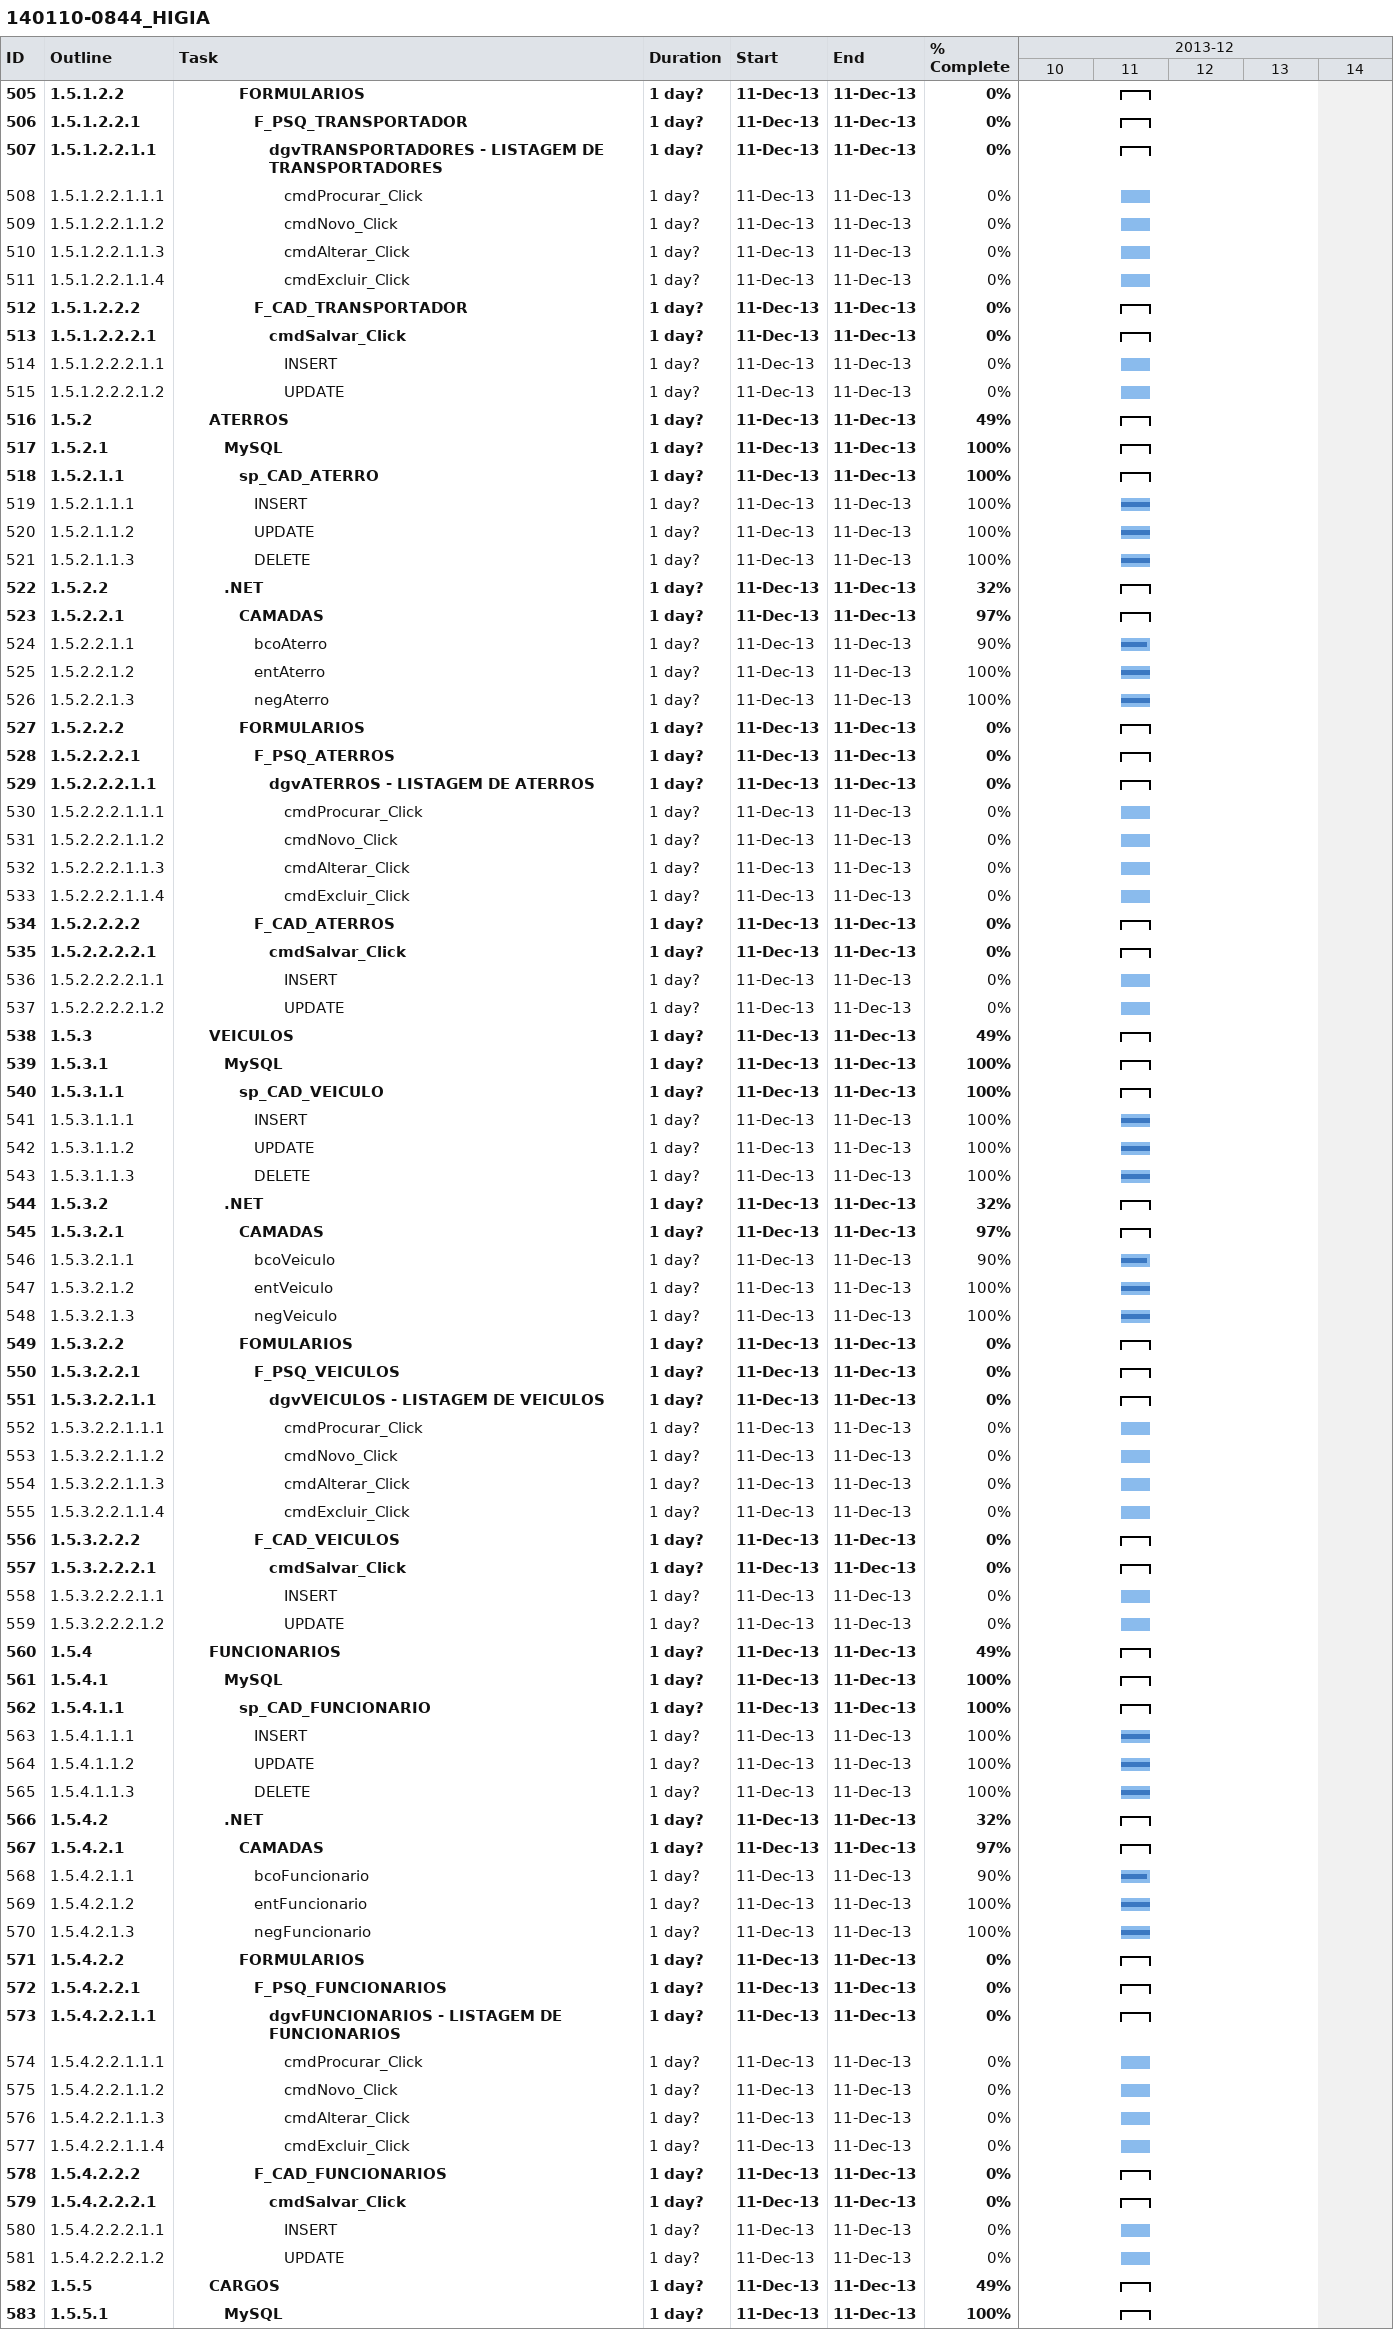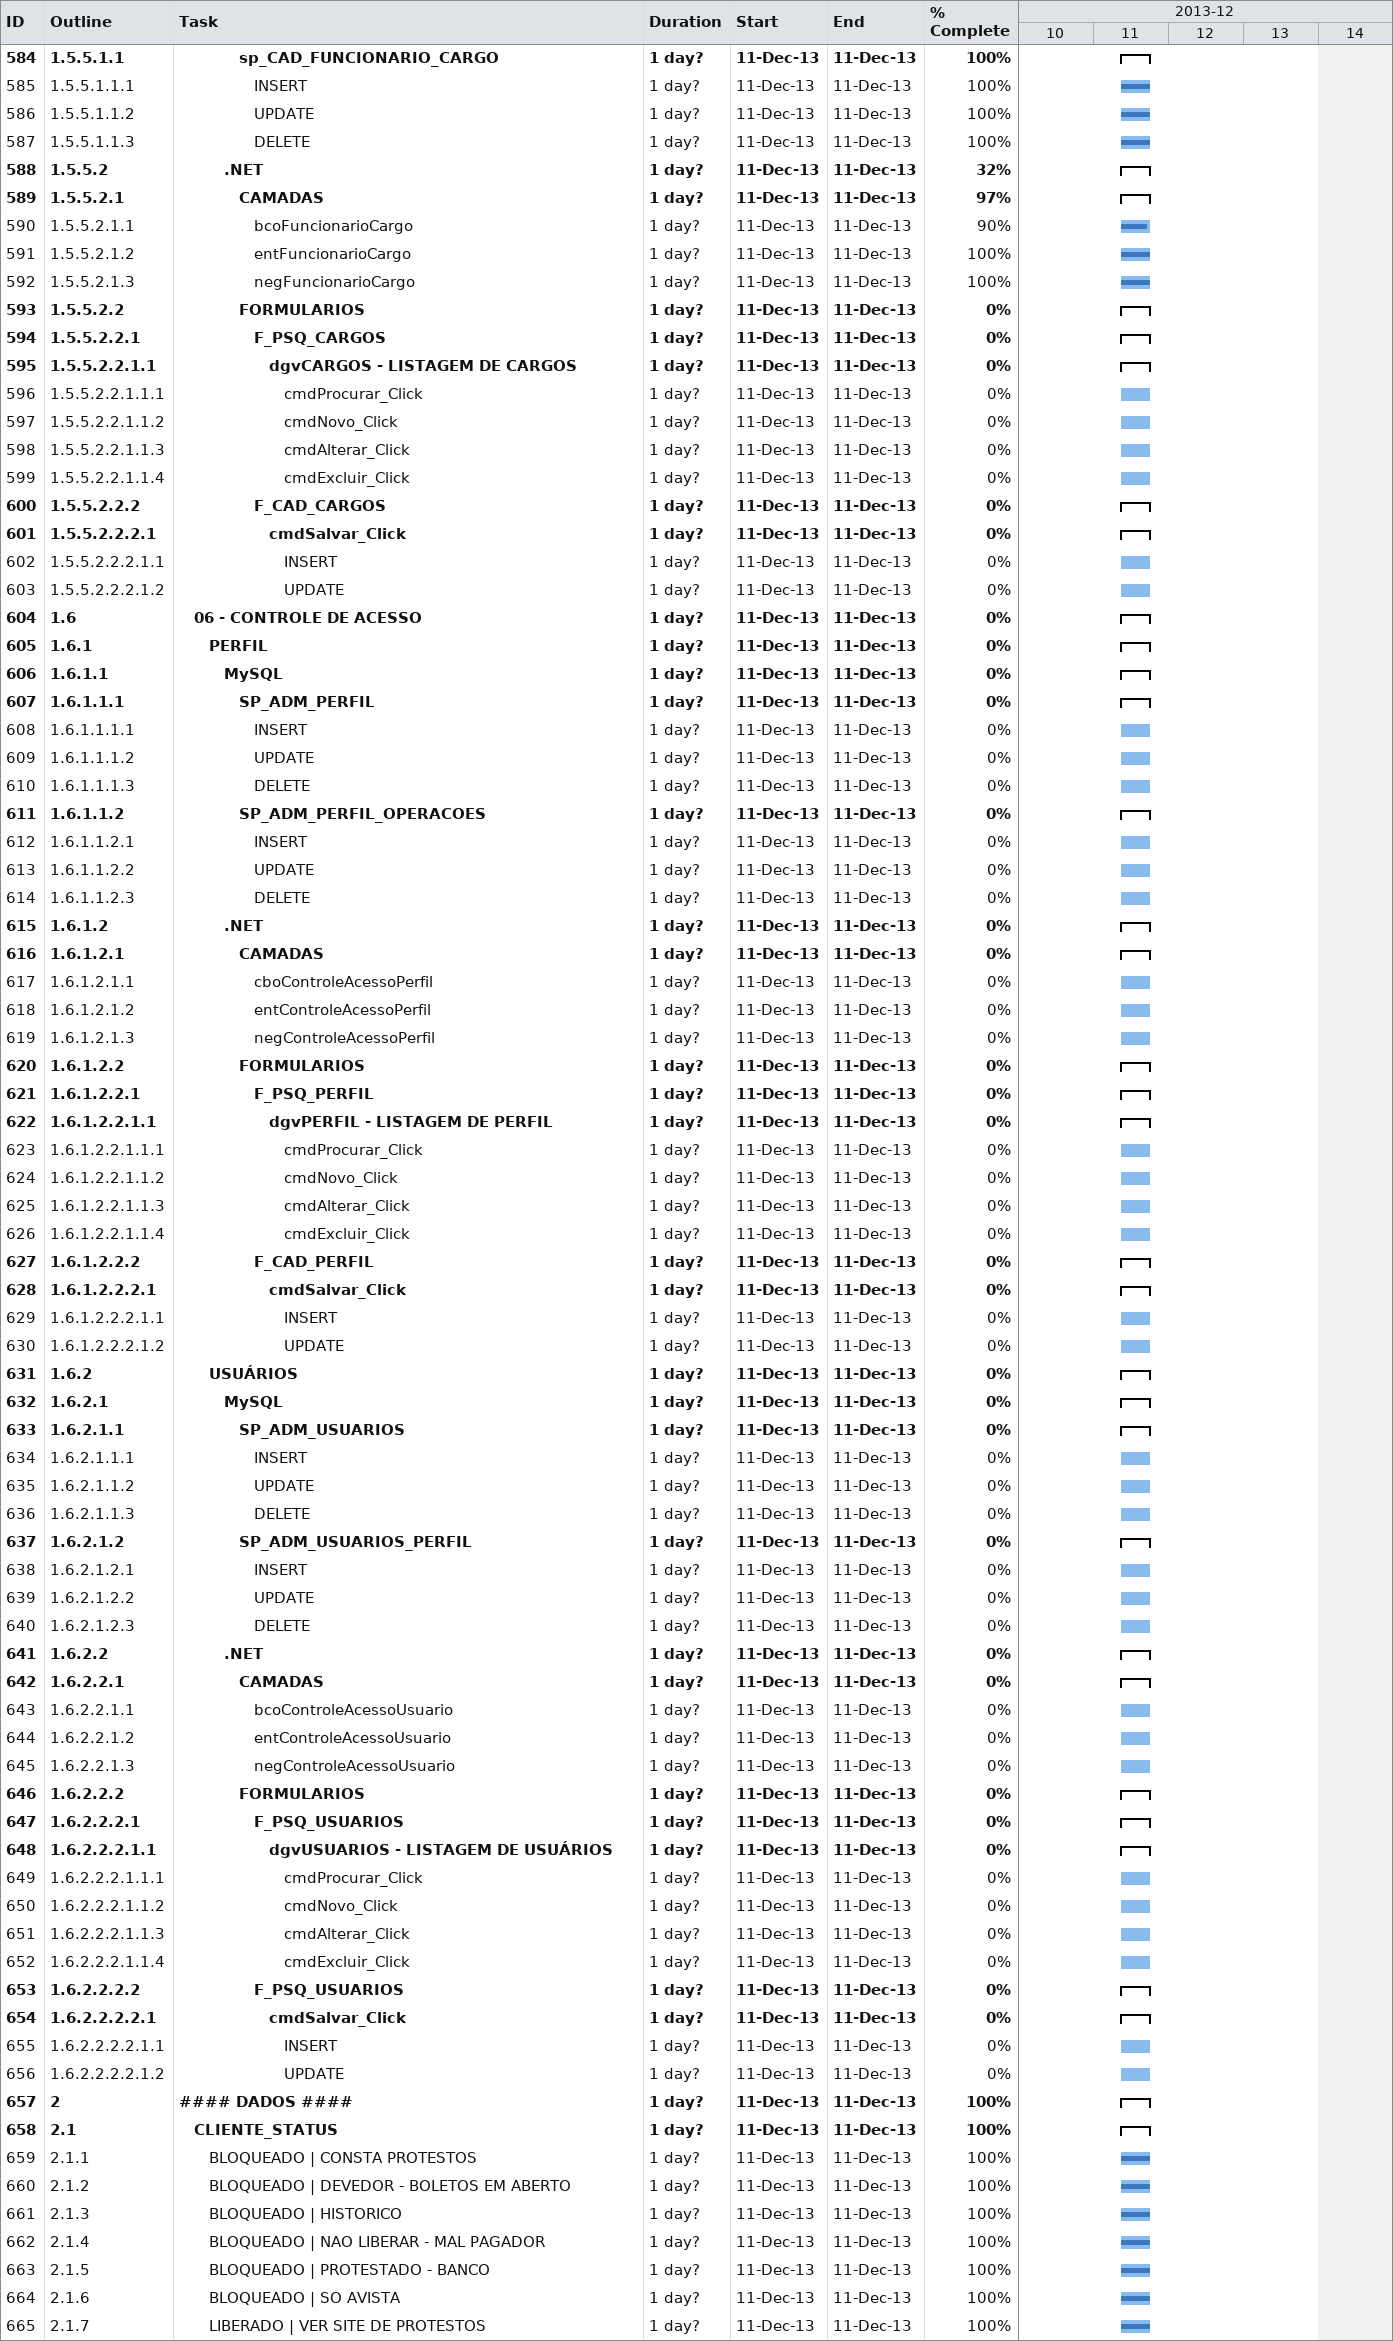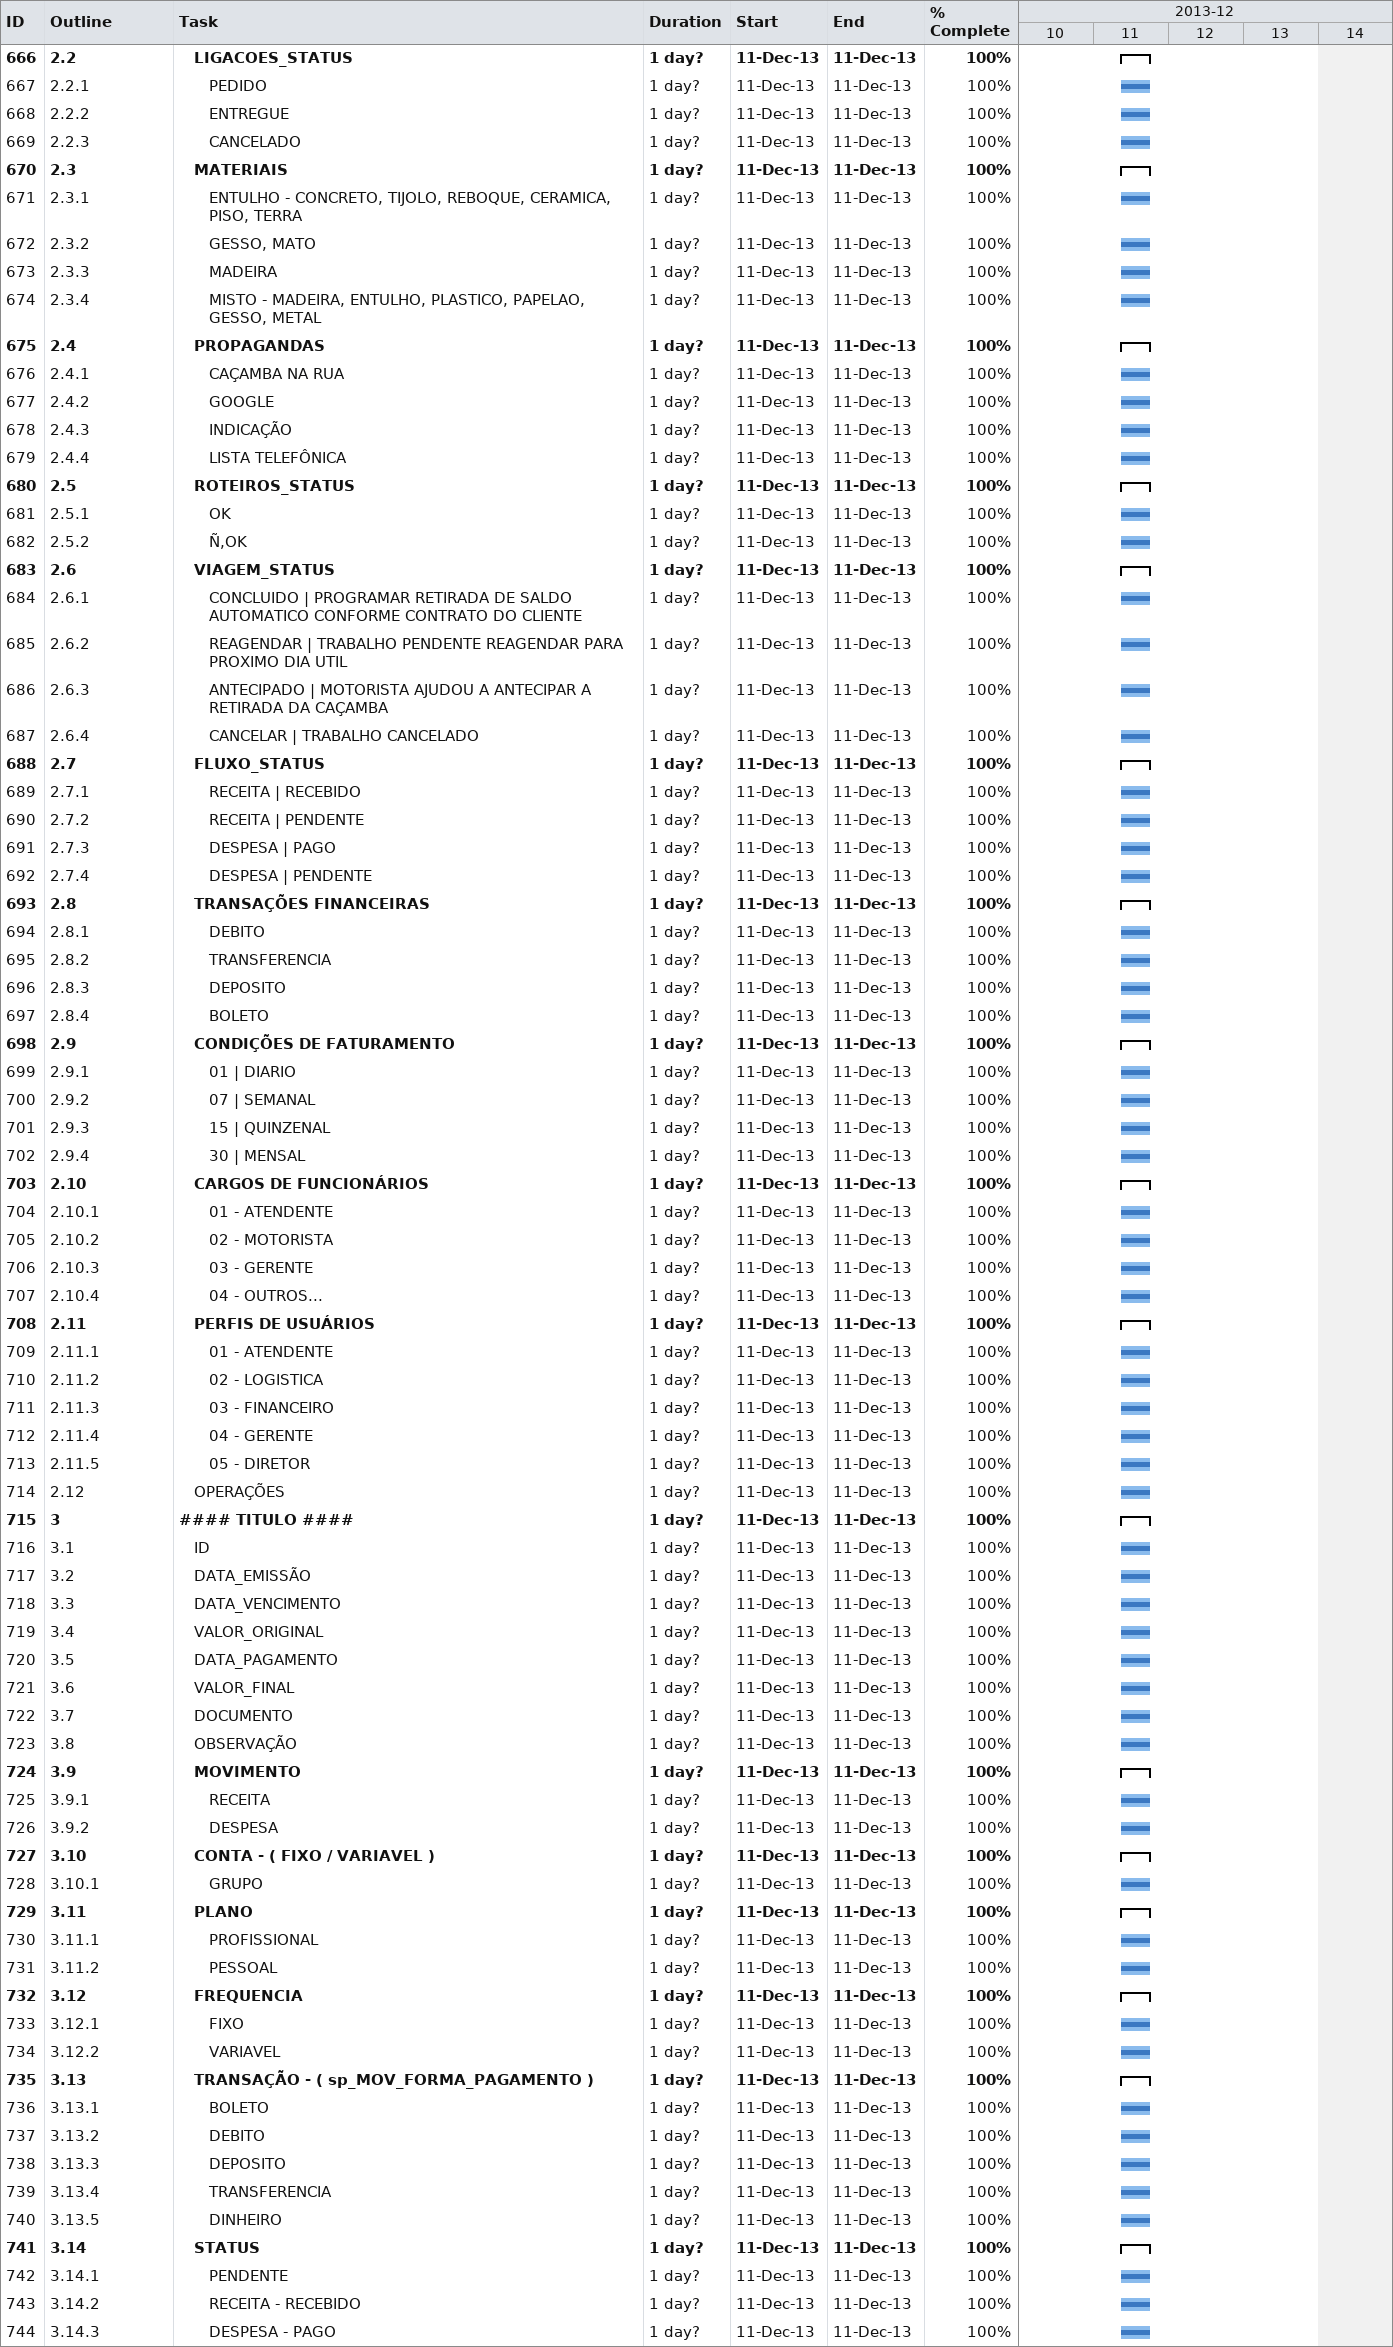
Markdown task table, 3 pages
140110-0844_HIGIA

| ID | WBS | Task | Duration | Start | Finish | % complete |
|---|---|---|---|---|---|---|
| 505 | 1.5.1.2.2 | **FORMULARIOS** | 1d? | 2013-12-11 | 2013-12-11 | 0 |
| 506 | 1.5.1.2.2.1 | **F_PSQ_TRANSPORTADOR** | 1d? | 2013-12-11 | 2013-12-11 | 0 |
| 507 | 1.5.1.2.2.1.1 | **dgvTRANSPORTADORES - LISTAGEM DE TRANSPORTADORES** | 1d? | 2013-12-11 | 2013-12-11 | 0 |
| 508 | 1.5.1.2.2.1.1.1 | cmdProcurar_Click | 1d? | 2013-12-11 | 2013-12-11 | 0 |
| 509 | 1.5.1.2.2.1.1.2 | cmdNovo_Click | 1d? | 2013-12-11 | 2013-12-11 | 0 |
| 510 | 1.5.1.2.2.1.1.3 | cmdAlterar_Click | 1d? | 2013-12-11 | 2013-12-11 | 0 |
| 511 | 1.5.1.2.2.1.1.4 | cmdExcluir_Click | 1d? | 2013-12-11 | 2013-12-11 | 0 |
| 512 | 1.5.1.2.2.2 | **F_CAD_TRANSPORTADOR** | 1d? | 2013-12-11 | 2013-12-11 | 0 |
| 513 | 1.5.1.2.2.2.1 | **cmdSalvar_Click** | 1d? | 2013-12-11 | 2013-12-11 | 0 |
| 514 | 1.5.1.2.2.2.1.1 | INSERT | 1d? | 2013-12-11 | 2013-12-11 | 0 |
| 515 | 1.5.1.2.2.2.1.2 | UPDATE | 1d? | 2013-12-11 | 2013-12-11 | 0 |
| 516 | 1.5.2 | **ATERROS** | 1d? | 2013-12-11 | 2013-12-11 | 49 |
| 517 | 1.5.2.1 | **MySQL** | 1d? | 2013-12-11 | 2013-12-11 | 100 |
| 518 | 1.5.2.1.1 | **sp_CAD_ATERRO** | 1d? | 2013-12-11 | 2013-12-11 | 100 |
| 519 | 1.5.2.1.1.1 | INSERT | 1d? | 2013-12-11 | 2013-12-11 | 100 |
| 520 | 1.5.2.1.1.2 | UPDATE | 1d? | 2013-12-11 | 2013-12-11 | 100 |
| 521 | 1.5.2.1.1.3 | DELETE | 1d? | 2013-12-11 | 2013-12-11 | 100 |
| 522 | 1.5.2.2 | **.NET** | 1d? | 2013-12-11 | 2013-12-11 | 32 |
| 523 | 1.5.2.2.1 | **CAMADAS** | 1d? | 2013-12-11 | 2013-12-11 | 97 |
| 524 | 1.5.2.2.1.1 | bcoAterro | 1d? | 2013-12-11 | 2013-12-11 | 90 |
| 525 | 1.5.2.2.1.2 | entAterro | 1d? | 2013-12-11 | 2013-12-11 | 100 |
| 526 | 1.5.2.2.1.3 | negAterro | 1d? | 2013-12-11 | 2013-12-11 | 100 |
| 527 | 1.5.2.2.2 | **FORMULARIOS** | 1d? | 2013-12-11 | 2013-12-11 | 0 |
| 528 | 1.5.2.2.2.1 | **F_PSQ_ATERROS** | 1d? | 2013-12-11 | 2013-12-11 | 0 |
| 529 | 1.5.2.2.2.1.1 | **dgvATERROS - LISTAGEM DE ATERROS** | 1d? | 2013-12-11 | 2013-12-11 | 0 |
| 530 | 1.5.2.2.2.1.1.1 | cmdProcurar_Click | 1d? | 2013-12-11 | 2013-12-11 | 0 |
| 531 | 1.5.2.2.2.1.1.2 | cmdNovo_Click | 1d? | 2013-12-11 | 2013-12-11 | 0 |
| 532 | 1.5.2.2.2.1.1.3 | cmdAlterar_Click | 1d? | 2013-12-11 | 2013-12-11 | 0 |
| 533 | 1.5.2.2.2.1.1.4 | cmdExcluir_Click | 1d? | 2013-12-11 | 2013-12-11 | 0 |
| 534 | 1.5.2.2.2.2 | **F_CAD_ATERROS** | 1d? | 2013-12-11 | 2013-12-11 | 0 |
| 535 | 1.5.2.2.2.2.1 | **cmdSalvar_Click** | 1d? | 2013-12-11 | 2013-12-11 | 0 |
| 536 | 1.5.2.2.2.2.1.1 | INSERT | 1d? | 2013-12-11 | 2013-12-11 | 0 |
| 537 | 1.5.2.2.2.2.1.2 | UPDATE | 1d? | 2013-12-11 | 2013-12-11 | 0 |
| 538 | 1.5.3 | **VEICULOS** | 1d? | 2013-12-11 | 2013-12-11 | 49 |
| 539 | 1.5.3.1 | **MySQL** | 1d? | 2013-12-11 | 2013-12-11 | 100 |
| 540 | 1.5.3.1.1 | **sp_CAD_VEICULO** | 1d? | 2013-12-11 | 2013-12-11 | 100 |
| 541 | 1.5.3.1.1.1 | INSERT | 1d? | 2013-12-11 | 2013-12-11 | 100 |
| 542 | 1.5.3.1.1.2 | UPDATE | 1d? | 2013-12-11 | 2013-12-11 | 100 |
| 543 | 1.5.3.1.1.3 | DELETE | 1d? | 2013-12-11 | 2013-12-11 | 100 |
| 544 | 1.5.3.2 | **.NET** | 1d? | 2013-12-11 | 2013-12-11 | 32 |
| 545 | 1.5.3.2.1 | **CAMADAS** | 1d? | 2013-12-11 | 2013-12-11 | 97 |
| 546 | 1.5.3.2.1.1 | bcoVeiculo | 1d? | 2013-12-11 | 2013-12-11 | 90 |
| 547 | 1.5.3.2.1.2 | entVeiculo | 1d? | 2013-12-11 | 2013-12-11 | 100 |
| 548 | 1.5.3.2.1.3 | negVeiculo | 1d? | 2013-12-11 | 2013-12-11 | 100 |
| 549 | 1.5.3.2.2 | **FOMULARIOS** | 1d? | 2013-12-11 | 2013-12-11 | 0 |
| 550 | 1.5.3.2.2.1 | **F_PSQ_VEICULOS** | 1d? | 2013-12-11 | 2013-12-11 | 0 |
| 551 | 1.5.3.2.2.1.1 | **dgvVEICULOS - LISTAGEM DE VEICULOS** | 1d? | 2013-12-11 | 2013-12-11 | 0 |
| 552 | 1.5.3.2.2.1.1.1 | cmdProcurar_Click | 1d? | 2013-12-11 | 2013-12-11 | 0 |
| 553 | 1.5.3.2.2.1.1.2 | cmdNovo_Click | 1d? | 2013-12-11 | 2013-12-11 | 0 |
| 554 | 1.5.3.2.2.1.1.3 | cmdAlterar_Click | 1d? | 2013-12-11 | 2013-12-11 | 0 |
| 555 | 1.5.3.2.2.1.1.4 | cmdExcluir_Click | 1d? | 2013-12-11 | 2013-12-11 | 0 |
| 556 | 1.5.3.2.2.2 | **F_CAD_VEICULOS** | 1d? | 2013-12-11 | 2013-12-11 | 0 |
| 557 | 1.5.3.2.2.2.1 | **cmdSalvar_Click** | 1d? | 2013-12-11 | 2013-12-11 | 0 |
| 558 | 1.5.3.2.2.2.1.1 | INSERT | 1d? | 2013-12-11 | 2013-12-11 | 0 |
| 559 | 1.5.3.2.2.2.1.2 | UPDATE | 1d? | 2013-12-11 | 2013-12-11 | 0 |
| 560 | 1.5.4 | **FUNCIONARIOS** | 1d? | 2013-12-11 | 2013-12-11 | 49 |
| 561 | 1.5.4.1 | **MySQL** | 1d? | 2013-12-11 | 2013-12-11 | 100 |
| 562 | 1.5.4.1.1 | **sp_CAD_FUNCIONARIO** | 1d? | 2013-12-11 | 2013-12-11 | 100 |
| 563 | 1.5.4.1.1.1 | INSERT | 1d? | 2013-12-11 | 2013-12-11 | 100 |
| 564 | 1.5.4.1.1.2 | UPDATE | 1d? | 2013-12-11 | 2013-12-11 | 100 |
| 565 | 1.5.4.1.1.3 | DELETE | 1d? | 2013-12-11 | 2013-12-11 | 100 |
| 566 | 1.5.4.2 | **.NET** | 1d? | 2013-12-11 | 2013-12-11 | 32 |
| 567 | 1.5.4.2.1 | **CAMADAS** | 1d? | 2013-12-11 | 2013-12-11 | 97 |
| 568 | 1.5.4.2.1.1 | bcoFuncionario | 1d? | 2013-12-11 | 2013-12-11 | 90 |
| 569 | 1.5.4.2.1.2 | entFuncionario | 1d? | 2013-12-11 | 2013-12-11 | 100 |
| 570 | 1.5.4.2.1.3 | negFuncionario | 1d? | 2013-12-11 | 2013-12-11 | 100 |
| 571 | 1.5.4.2.2 | **FORMULARIOS** | 1d? | 2013-12-11 | 2013-12-11 | 0 |
| 572 | 1.5.4.2.2.1 | **F_PSQ_FUNCIONARIOS** | 1d? | 2013-12-11 | 2013-12-11 | 0 |
| 573 | 1.5.4.2.2.1.1 | **dgvFUNCIONARIOS - LISTAGEM DE FUNCIONARIOS** | 1d? | 2013-12-11 | 2013-12-11 | 0 |
| 574 | 1.5.4.2.2.1.1.1 | cmdProcurar_Click | 1d? | 2013-12-11 | 2013-12-11 | 0 |
| 575 | 1.5.4.2.2.1.1.2 | cmdNovo_Click | 1d? | 2013-12-11 | 2013-12-11 | 0 |
| 576 | 1.5.4.2.2.1.1.3 | cmdAlterar_Click | 1d? | 2013-12-11 | 2013-12-11 | 0 |
| 577 | 1.5.4.2.2.1.1.4 | cmdExcluir_Click | 1d? | 2013-12-11 | 2013-12-11 | 0 |
| 578 | 1.5.4.2.2.2 | **F_CAD_FUNCIONARIOS** | 1d? | 2013-12-11 | 2013-12-11 | 0 |
| 579 | 1.5.4.2.2.2.1 | **cmdSalvar_Click** | 1d? | 2013-12-11 | 2013-12-11 | 0 |
| 580 | 1.5.4.2.2.2.1.1 | INSERT | 1d? | 2013-12-11 | 2013-12-11 | 0 |
| 581 | 1.5.4.2.2.2.1.2 | UPDATE | 1d? | 2013-12-11 | 2013-12-11 | 0 |
| 582 | 1.5.5 | **CARGOS** | 1d? | 2013-12-11 | 2013-12-11 | 49 |
| 583 | 1.5.5.1 | **MySQL** | 1d? | 2013-12-11 | 2013-12-11 | 100 |
| 584 | 1.5.5.1.1 | **sp_CAD_FUNCIONARIO_CARGO** | 1d? | 2013-12-11 | 2013-12-11 | 100 |
| 585 | 1.5.5.1.1.1 | INSERT | 1d? | 2013-12-11 | 2013-12-11 | 100 |
| 586 | 1.5.5.1.1.2 | UPDATE | 1d? | 2013-12-11 | 2013-12-11 | 100 |
| 587 | 1.5.5.1.1.3 | DELETE | 1d? | 2013-12-11 | 2013-12-11 | 100 |
| 588 | 1.5.5.2 | **.NET** | 1d? | 2013-12-11 | 2013-12-11 | 32 |
| 589 | 1.5.5.2.1 | **CAMADAS** | 1d? | 2013-12-11 | 2013-12-11 | 97 |
| 590 | 1.5.5.2.1.1 | bcoFuncionarioCargo | 1d? | 2013-12-11 | 2013-12-11 | 90 |
| 591 | 1.5.5.2.1.2 | entFuncionarioCargo | 1d? | 2013-12-11 | 2013-12-11 | 100 |
| 592 | 1.5.5.2.1.3 | negFuncionarioCargo | 1d? | 2013-12-11 | 2013-12-11 | 100 |
| 593 | 1.5.5.2.2 | **FORMULARIOS** | 1d? | 2013-12-11 | 2013-12-11 | 0 |
| 594 | 1.5.5.2.2.1 | **F_PSQ_CARGOS** | 1d? | 2013-12-11 | 2013-12-11 | 0 |
| 595 | 1.5.5.2.2.1.1 | **dgvCARGOS - LISTAGEM DE CARGOS** | 1d? | 2013-12-11 | 2013-12-11 | 0 |
| 596 | 1.5.5.2.2.1.1.1 | cmdProcurar_Click | 1d? | 2013-12-11 | 2013-12-11 | 0 |
| 597 | 1.5.5.2.2.1.1.2 | cmdNovo_Click | 1d? | 2013-12-11 | 2013-12-11 | 0 |
| 598 | 1.5.5.2.2.1.1.3 | cmdAlterar_Click | 1d? | 2013-12-11 | 2013-12-11 | 0 |
| 599 | 1.5.5.2.2.1.1.4 | cmdExcluir_Click | 1d? | 2013-12-11 | 2013-12-11 | 0 |
| 600 | 1.5.5.2.2.2 | **F_CAD_CARGOS** | 1d? | 2013-12-11 | 2013-12-11 | 0 |
| 601 | 1.5.5.2.2.2.1 | **cmdSalvar_Click** | 1d? | 2013-12-11 | 2013-12-11 | 0 |
| 602 | 1.5.5.2.2.2.1.1 | INSERT | 1d? | 2013-12-11 | 2013-12-11 | 0 |
| 603 | 1.5.5.2.2.2.1.2 | UPDATE | 1d? | 2013-12-11 | 2013-12-11 | 0 |
| 604 | 1.6 | **06 - CONTROLE DE ACESSO** | 1d? | 2013-12-11 | 2013-12-11 | 0 |
| 605 | 1.6.1 | **PERFIL** | 1d? | 2013-12-11 | 2013-12-11 | 0 |
| 606 | 1.6.1.1 | **MySQL** | 1d? | 2013-12-11 | 2013-12-11 | 0 |
| 607 | 1.6.1.1.1 | **SP_ADM_PERFIL** | 1d? | 2013-12-11 | 2013-12-11 | 0 |
| 608 | 1.6.1.1.1.1 | INSERT | 1d? | 2013-12-11 | 2013-12-11 | 0 |
| 609 | 1.6.1.1.1.2 | UPDATE | 1d? | 2013-12-11 | 2013-12-11 | 0 |
| 610 | 1.6.1.1.1.3 | DELETE | 1d? | 2013-12-11 | 2013-12-11 | 0 |
| 611 | 1.6.1.1.2 | **SP_ADM_PERFIL_OPERACOES** | 1d? | 2013-12-11 | 2013-12-11 | 0 |
| 612 | 1.6.1.1.2.1 | INSERT | 1d? | 2013-12-11 | 2013-12-11 | 0 |
| 613 | 1.6.1.1.2.2 | UPDATE | 1d? | 2013-12-11 | 2013-12-11 | 0 |
| 614 | 1.6.1.1.2.3 | DELETE | 1d? | 2013-12-11 | 2013-12-11 | 0 |
| 615 | 1.6.1.2 | **.NET** | 1d? | 2013-12-11 | 2013-12-11 | 0 |
| 616 | 1.6.1.2.1 | **CAMADAS** | 1d? | 2013-12-11 | 2013-12-11 | 0 |
| 617 | 1.6.1.2.1.1 | cboControleAcessoPerfil | 1d? | 2013-12-11 | 2013-12-11 | 0 |
| 618 | 1.6.1.2.1.2 | entControleAcessoPerfil | 1d? | 2013-12-11 | 2013-12-11 | 0 |
| 619 | 1.6.1.2.1.3 | negControleAcessoPerfil | 1d? | 2013-12-11 | 2013-12-11 | 0 |
| 620 | 1.6.1.2.2 | **FORMULARIOS** | 1d? | 2013-12-11 | 2013-12-11 | 0 |
| 621 | 1.6.1.2.2.1 | **F_PSQ_PERFIL** | 1d? | 2013-12-11 | 2013-12-11 | 0 |
| 622 | 1.6.1.2.2.1.1 | **dgvPERFIL - LISTAGEM DE PERFIL** | 1d? | 2013-12-11 | 2013-12-11 | 0 |
| 623 | 1.6.1.2.2.1.1.1 | cmdProcurar_Click | 1d? | 2013-12-11 | 2013-12-11 | 0 |
| 624 | 1.6.1.2.2.1.1.2 | cmdNovo_Click | 1d? | 2013-12-11 | 2013-12-11 | 0 |
| 625 | 1.6.1.2.2.1.1.3 | cmdAlterar_Click | 1d? | 2013-12-11 | 2013-12-11 | 0 |
| 626 | 1.6.1.2.2.1.1.4 | cmdExcluir_Click | 1d? | 2013-12-11 | 2013-12-11 | 0 |
| 627 | 1.6.1.2.2.2 | **F_CAD_PERFIL** | 1d? | 2013-12-11 | 2013-12-11 | 0 |
| 628 | 1.6.1.2.2.2.1 | **cmdSalvar_Click** | 1d? | 2013-12-11 | 2013-12-11 | 0 |
| 629 | 1.6.1.2.2.2.1.1 | INSERT | 1d? | 2013-12-11 | 2013-12-11 | 0 |
| 630 | 1.6.1.2.2.2.1.2 | UPDATE | 1d? | 2013-12-11 | 2013-12-11 | 0 |
| 631 | 1.6.2 | **USUÁRIOS** | 1d? | 2013-12-11 | 2013-12-11 | 0 |
| 632 | 1.6.2.1 | **MySQL** | 1d? | 2013-12-11 | 2013-12-11 | 0 |
| 633 | 1.6.2.1.1 | **SP_ADM_USUARIOS** | 1d? | 2013-12-11 | 2013-12-11 | 0 |
| 634 | 1.6.2.1.1.1 | INSERT | 1d? | 2013-12-11 | 2013-12-11 | 0 |
| 635 | 1.6.2.1.1.2 | UPDATE | 1d? | 2013-12-11 | 2013-12-11 | 0 |
| 636 | 1.6.2.1.1.3 | DELETE | 1d? | 2013-12-11 | 2013-12-11 | 0 |
| 637 | 1.6.2.1.2 | **SP_ADM_USUARIOS_PERFIL** | 1d? | 2013-12-11 | 2013-12-11 | 0 |
| 638 | 1.6.2.1.2.1 | INSERT | 1d? | 2013-12-11 | 2013-12-11 | 0 |
| 639 | 1.6.2.1.2.2 | UPDATE | 1d? | 2013-12-11 | 2013-12-11 | 0 |
| 640 | 1.6.2.1.2.3 | DELETE | 1d? | 2013-12-11 | 2013-12-11 | 0 |
| 641 | 1.6.2.2 | **.NET** | 1d? | 2013-12-11 | 2013-12-11 | 0 |
| 642 | 1.6.2.2.1 | **CAMADAS** | 1d? | 2013-12-11 | 2013-12-11 | 0 |
| 643 | 1.6.2.2.1.1 | bcoControleAcessoUsuario | 1d? | 2013-12-11 | 2013-12-11 | 0 |
| 644 | 1.6.2.2.1.2 | entControleAcessoUsuario | 1d? | 2013-12-11 | 2013-12-11 | 0 |
| 645 | 1.6.2.2.1.3 | negControleAcessoUsuario | 1d? | 2013-12-11 | 2013-12-11 | 0 |
| 646 | 1.6.2.2.2 | **FORMULARIOS** | 1d? | 2013-12-11 | 2013-12-11 | 0 |
| 647 | 1.6.2.2.2.1 | **F_PSQ_USUARIOS** | 1d? | 2013-12-11 | 2013-12-11 | 0 |
| 648 | 1.6.2.2.2.1.1 | **dgvUSUARIOS - LISTAGEM DE USUÁRIOS** | 1d? | 2013-12-11 | 2013-12-11 | 0 |
| 649 | 1.6.2.2.2.1.1.1 | cmdProcurar_Click | 1d? | 2013-12-11 | 2013-12-11 | 0 |
| 650 | 1.6.2.2.2.1.1.2 | cmdNovo_Click | 1d? | 2013-12-11 | 2013-12-11 | 0 |
| 651 | 1.6.2.2.2.1.1.3 | cmdAlterar_Click | 1d? | 2013-12-11 | 2013-12-11 | 0 |
| 652 | 1.6.2.2.2.1.1.4 | cmdExcluir_Click | 1d? | 2013-12-11 | 2013-12-11 | 0 |
| 653 | 1.6.2.2.2.2 | **F_PSQ_USUARIOS** | 1d? | 2013-12-11 | 2013-12-11 | 0 |
| 654 | 1.6.2.2.2.2.1 | **cmdSalvar_Click** | 1d? | 2013-12-11 | 2013-12-11 | 0 |
| 655 | 1.6.2.2.2.2.1.1 | INSERT | 1d? | 2013-12-11 | 2013-12-11 | 0 |
| 656 | 1.6.2.2.2.2.1.2 | UPDATE | 1d? | 2013-12-11 | 2013-12-11 | 0 |
| 657 | 2 | **#### DADOS ####** | 1d? | 2013-12-11 | 2013-12-11 | 100 |
| 658 | 2.1 | **CLIENTE_STATUS** | 1d? | 2013-12-11 | 2013-12-11 | 100 |
| 659 | 2.1.1 | BLOQUEADO \| CONSTA PROTESTOS | 1d? | 2013-12-11 | 2013-12-11 | 100 |
| 660 | 2.1.2 | BLOQUEADO \| DEVEDOR - BOLETOS EM ABERTO | 1d? | 2013-12-11 | 2013-12-11 | 100 |
| 661 | 2.1.3 | BLOQUEADO \| HISTORICO | 1d? | 2013-12-11 | 2013-12-11 | 100 |
| 662 | 2.1.4 | BLOQUEADO \| NAO LIBERAR - MAL PAGADOR | 1d? | 2013-12-11 | 2013-12-11 | 100 |
| 663 | 2.1.5 | BLOQUEADO \| PROTESTADO - BANCO | 1d? | 2013-12-11 | 2013-12-11 | 100 |
| 664 | 2.1.6 | BLOQUEADO \| SO AVISTA | 1d? | 2013-12-11 | 2013-12-11 | 100 |
| 665 | 2.1.7 | LIBERADO \| VER SITE DE PROTESTOS | 1d? | 2013-12-11 | 2013-12-11 | 100 |
| 666 | 2.2 | **LIGACOES_STATUS** | 1d? | 2013-12-11 | 2013-12-11 | 100 |
| 667 | 2.2.1 | PEDIDO | 1d? | 2013-12-11 | 2013-12-11 | 100 |
| 668 | 2.2.2 | ENTREGUE | 1d? | 2013-12-11 | 2013-12-11 | 100 |
| 669 | 2.2.3 | CANCELADO | 1d? | 2013-12-11 | 2013-12-11 | 100 |
| 670 | 2.3 | **MATERIAIS** | 1d? | 2013-12-11 | 2013-12-11 | 100 |
| 671 | 2.3.1 | ENTULHO - CONCRETO, TIJOLO, REBOQUE, CERAMICA, PISO, TERRA | 1d? | 2013-12-11 | 2013-12-11 | 100 |
| 672 | 2.3.2 | GESSO, MATO | 1d? | 2013-12-11 | 2013-12-11 | 100 |
| 673 | 2.3.3 | MADEIRA | 1d? | 2013-12-11 | 2013-12-11 | 100 |
| 674 | 2.3.4 | MISTO - MADEIRA, ENTULHO, PLASTICO, PAPELAO, GESSO, METAL | 1d? | 2013-12-11 | 2013-12-11 | 100 |
| 675 | 2.4 | **PROPAGANDAS** | 1d? | 2013-12-11 | 2013-12-11 | 100 |
| 676 | 2.4.1 | CAÇAMBA NA RUA | 1d? | 2013-12-11 | 2013-12-11 | 100 |
| 677 | 2.4.2 | GOOGLE | 1d? | 2013-12-11 | 2013-12-11 | 100 |
| 678 | 2.4.3 | INDICAÇÃO | 1d? | 2013-12-11 | 2013-12-11 | 100 |
| 679 | 2.4.4 | LISTA TELEFÔNICA | 1d? | 2013-12-11 | 2013-12-11 | 100 |
| 680 | 2.5 | **ROTEIROS_STATUS** | 1d? | 2013-12-11 | 2013-12-11 | 100 |
| 681 | 2.5.1 | OK | 1d? | 2013-12-11 | 2013-12-11 | 100 |
| 682 | 2.5.2 | Ñ,OK | 1d? | 2013-12-11 | 2013-12-11 | 100 |
| 683 | 2.6 | **VIAGEM_STATUS** | 1d? | 2013-12-11 | 2013-12-11 | 100 |
| 684 | 2.6.1 | CONCLUIDO \| PROGRAMAR RETIRADA DE SALDO AUTOMATICO CONFORME CONTRATO DO CLIENTE | 1d? | 2013-12-11 | 2013-12-11 | 100 |
| 685 | 2.6.2 | REAGENDAR \| TRABALHO PENDENTE REAGENDAR PARA PROXIMO DIA UTIL | 1d? | 2013-12-11 | 2013-12-11 | 100 |
| 686 | 2.6.3 | ANTECIPADO \| MOTORISTA AJUDOU A ANTECIPAR A RETIRADA DA CAÇAMBA | 1d? | 2013-12-11 | 2013-12-11 | 100 |
| 687 | 2.6.4 | CANCELAR \| TRABALHO CANCELADO | 1d? | 2013-12-11 | 2013-12-11 | 100 |
| 688 | 2.7 | **FLUXO_STATUS** | 1d? | 2013-12-11 | 2013-12-11 | 100 |
| 689 | 2.7.1 | RECEITA \| RECEBIDO | 1d? | 2013-12-11 | 2013-12-11 | 100 |
| 690 | 2.7.2 | RECEITA \| PENDENTE | 1d? | 2013-12-11 | 2013-12-11 | 100 |
| 691 | 2.7.3 | DESPESA \| PAGO | 1d? | 2013-12-11 | 2013-12-11 | 100 |
| 692 | 2.7.4 | DESPESA \| PENDENTE | 1d? | 2013-12-11 | 2013-12-11 | 100 |
| 693 | 2.8 | **TRANSAÇÕES FINANCEIRAS** | 1d? | 2013-12-11 | 2013-12-11 | 100 |
| 694 | 2.8.1 | DEBITO | 1d? | 2013-12-11 | 2013-12-11 | 100 |
| 695 | 2.8.2 | TRANSFERENCIA | 1d? | 2013-12-11 | 2013-12-11 | 100 |
| 696 | 2.8.3 | DEPOSITO | 1d? | 2013-12-11 | 2013-12-11 | 100 |
| 697 | 2.8.4 | BOLETO | 1d? | 2013-12-11 | 2013-12-11 | 100 |
| 698 | 2.9 | **CONDIÇÕES DE FATURAMENTO** | 1d? | 2013-12-11 | 2013-12-11 | 100 |
| 699 | 2.9.1 | 01 \| DIARIO | 1d? | 2013-12-11 | 2013-12-11 | 100 |
| 700 | 2.9.2 | 07 \| SEMANAL | 1d? | 2013-12-11 | 2013-12-11 | 100 |
| 701 | 2.9.3 | 15 \| QUINZENAL | 1d? | 2013-12-11 | 2013-12-11 | 100 |
| 702 | 2.9.4 | 30 \| MENSAL | 1d? | 2013-12-11 | 2013-12-11 | 100 |
| 703 | 2.10 | **CARGOS DE FUNCIONÁRIOS** | 1d? | 2013-12-11 | 2013-12-11 | 100 |
| 704 | 2.10.1 | 01 - ATENDENTE | 1d? | 2013-12-11 | 2013-12-11 | 100 |
| 705 | 2.10.2 | 02 - MOTORISTA | 1d? | 2013-12-11 | 2013-12-11 | 100 |
| 706 | 2.10.3 | 03 - GERENTE | 1d? | 2013-12-11 | 2013-12-11 | 100 |
| 707 | 2.10.4 | 04 - OUTROS... | 1d? | 2013-12-11 | 2013-12-11 | 100 |
| 708 | 2.11 | **PERFIS DE USUÁRIOS** | 1d? | 2013-12-11 | 2013-12-11 | 100 |
| 709 | 2.11.1 | 01 - ATENDENTE | 1d? | 2013-12-11 | 2013-12-11 | 100 |
| 710 | 2.11.2 | 02 - LOGISTICA | 1d? | 2013-12-11 | 2013-12-11 | 100 |
| 711 | 2.11.3 | 03 - FINANCEIRO | 1d? | 2013-12-11 | 2013-12-11 | 100 |
| 712 | 2.11.4 | 04 - GERENTE | 1d? | 2013-12-11 | 2013-12-11 | 100 |
| 713 | 2.11.5 | 05 - DIRETOR | 1d? | 2013-12-11 | 2013-12-11 | 100 |
| 714 | 2.12 | OPERAÇÕES | 1d? | 2013-12-11 | 2013-12-11 | 100 |
| 715 | 3 | **#### TITULO ####** | 1d? | 2013-12-11 | 2013-12-11 | 100 |
| 716 | 3.1 | ID | 1d? | 2013-12-11 | 2013-12-11 | 100 |
| 717 | 3.2 | DATA_EMISSÃO | 1d? | 2013-12-11 | 2013-12-11 | 100 |
| 718 | 3.3 | DATA_VENCIMENTO | 1d? | 2013-12-11 | 2013-12-11 | 100 |
| 719 | 3.4 | VALOR_ORIGINAL | 1d? | 2013-12-11 | 2013-12-11 | 100 |
| 720 | 3.5 | DATA_PAGAMENTO | 1d? | 2013-12-11 | 2013-12-11 | 100 |
| 721 | 3.6 | VALOR_FINAL | 1d? | 2013-12-11 | 2013-12-11 | 100 |
| 722 | 3.7 | DOCUMENTO | 1d? | 2013-12-11 | 2013-12-11 | 100 |
| 723 | 3.8 | OBSERVAÇÃO | 1d? | 2013-12-11 | 2013-12-11 | 100 |
| 724 | 3.9 | **MOVIMENTO** | 1d? | 2013-12-11 | 2013-12-11 | 100 |
| 725 | 3.9.1 | RECEITA | 1d? | 2013-12-11 | 2013-12-11 | 100 |
| 726 | 3.9.2 | DESPESA | 1d? | 2013-12-11 | 2013-12-11 | 100 |
| 727 | 3.10 | **CONTA - ( FIXO / VARIAVEL )** | 1d? | 2013-12-11 | 2013-12-11 | 100 |
| 728 | 3.10.1 | GRUPO | 1d? | 2013-12-11 | 2013-12-11 | 100 |
| 729 | 3.11 | **PLANO** | 1d? | 2013-12-11 | 2013-12-11 | 100 |
| 730 | 3.11.1 | PROFISSIONAL | 1d? | 2013-12-11 | 2013-12-11 | 100 |
| 731 | 3.11.2 | PESSOAL | 1d? | 2013-12-11 | 2013-12-11 | 100 |
| 732 | 3.12 | **FREQUENCIA** | 1d? | 2013-12-11 | 2013-12-11 | 100 |
| 733 | 3.12.1 | FIXO | 1d? | 2013-12-11 | 2013-12-11 | 100 |
| 734 | 3.12.2 | VARIAVEL | 1d? | 2013-12-11 | 2013-12-11 | 100 |
| 735 | 3.13 | **TRANSAÇÃO - ( sp_MOV_FORMA_PAGAMENTO )** | 1d? | 2013-12-11 | 2013-12-11 | 100 |
| 736 | 3.13.1 | BOLETO | 1d? | 2013-12-11 | 2013-12-11 | 100 |
| 737 | 3.13.2 | DEBITO | 1d? | 2013-12-11 | 2013-12-11 | 100 |
| 738 | 3.13.3 | DEPOSITO | 1d? | 2013-12-11 | 2013-12-11 | 100 |
| 739 | 3.13.4 | TRANSFERENCIA | 1d? | 2013-12-11 | 2013-12-11 | 100 |
| 740 | 3.13.5 | DINHEIRO | 1d? | 2013-12-11 | 2013-12-11 | 100 |
| 741 | 3.14 | **STATUS** | 1d? | 2013-12-11 | 2013-12-11 | 100 |
| 742 | 3.14.1 | PENDENTE | 1d? | 2013-12-11 | 2013-12-11 | 100 |
| 743 | 3.14.2 | RECEITA - RECEBIDO | 1d? | 2013-12-11 | 2013-12-11 | 100 |
| 744 | 3.14.3 | DESPESA - PAGO | 1d? | 2013-12-11 | 2013-12-11 | 100 |
